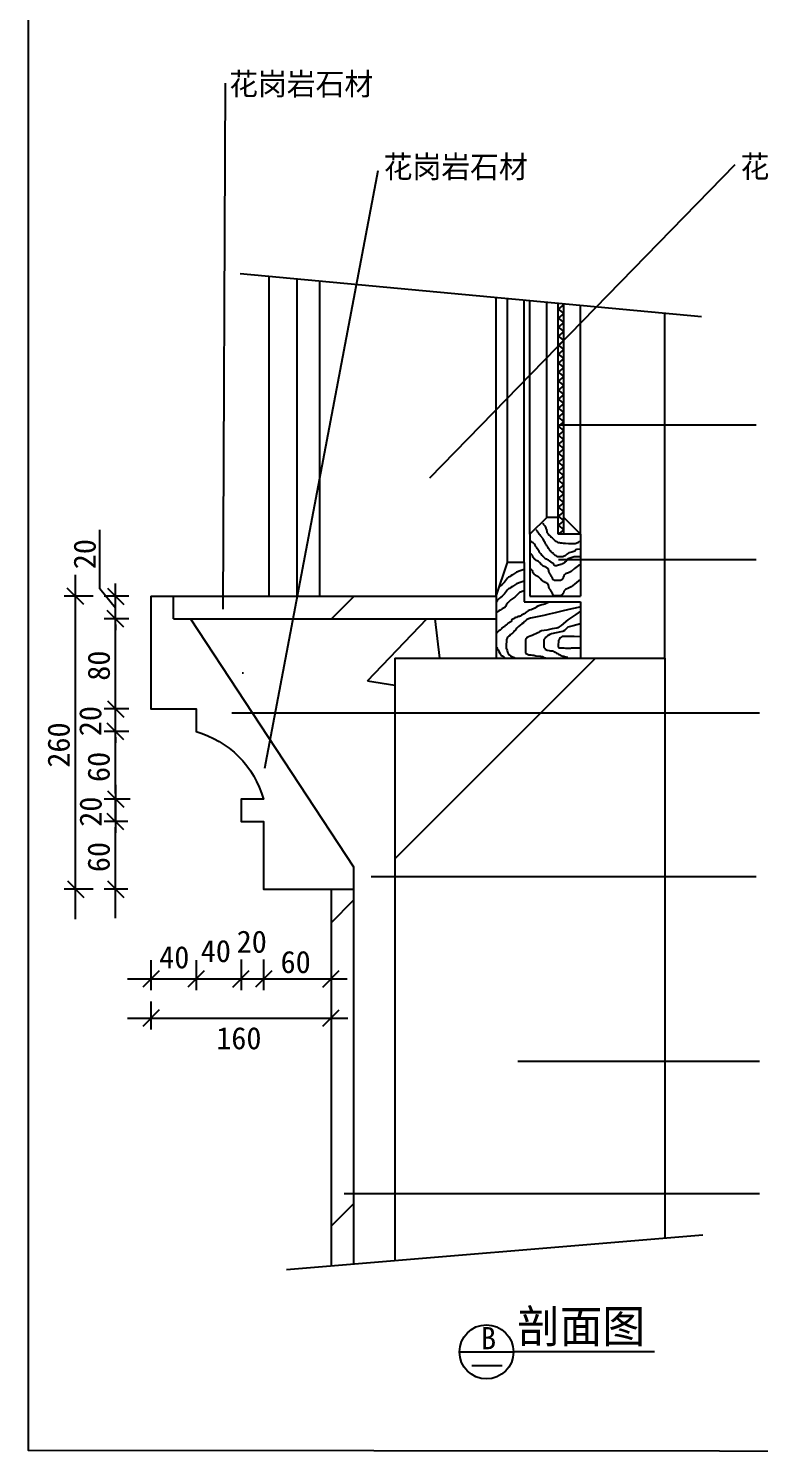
# Model space of a CAD drawing. Header units: metres. Extents: x 2057 to 11265, y 1050 to 12275.
# Drawn here: x 2057 to 5305, y 1050 to 7370 of the extents above; entities that cross this region are included whole.
import ezdxf

# ---------------------------------------------------------------- set-up
doc = ezdxf.new("R2010")
doc.units = ezdxf.units.M
for name, color, linetype in [('2', 2, 'Continuous'), ('3', 3, 'Continuous'), ('4', 4, 'Continuous'), ('7', 7, 'Continuous'), ('BH', 3, 'Continuous'), ('DIM', 3, 'Continuous'), ('TEXT', 3, 'Continuous')]:
    doc.layers.add(name, color=color, linetype=linetype)
doc.dimstyles.get("Standard").update_dxf_attribs({"dimtxt": 2.5, "dimasz": 2.5, "dimexe": 1.25, "dimexo": 0.625, "dimtad": 1, "dimcen": 2.5, "dimazin": 3, "dimtfac": 1, "dimtmove": 0, "dimatfit": 3})

# ---------------------------------------------------------------- blocks, each defined once
blk = doc.blocks.new('BH2')
at = {"layer": 'BH'}
blk.add_lwpolyline([(0, 32), (5, 28), (0, 24), (5, 20), (0, 16), (5, 12), (0, 8), (5, 4), (0, 0)], dxfattribs=at)
blk = doc.blocks.new('_DOT')
blk.add_lwpolyline([(-1.47, -1.45), (1.45, 1.47)])

msp = doc.modelspace()

# ---------------------------------------------------------------- hatches: boundary and pattern name
at = {"layer": 'BH'}
h = msp.add_hatch(dxfattribs=at)
h.set_pattern_fill('ANSI33', scale=300)
h.paths.add_polyline_path([(4134.54, 4750.36), (4134.54, 4850.36), (2701.21, 4850.36), (2701.21, 4750.36)])
h.paths.add_polyline_path([(2776.21, 4750.36), (2701.21, 4750.36), (2701.21, 4850.36), (2601.21, 4850.36), (2601.21, 4350.36), (2801.21, 4350.36), (2801.21, 4250.36, -0.26), (3101.21, 3950.36), (3001.21, 3950.36), (3001.21, 3850.36), (3101.21, 3850.36), (3101.21, 3550.36), (3501.21, 3550.36), (3501.21, 3650.36)])
h.paths.add_polyline_path([(3401.21, 1878.15), (3501.21, 1886.42), (3501.21, 3550.36), (3401.21, 3550.36)])
h = msp.add_hatch(dxfattribs=at)
h.set_pattern_fill('AR-CONC', scale=15)
h.paths.add_polyline_path([(3684.54, 4575.36), (4134.54, 4575.36), (4134.54, 4750.36), (2776.21, 4750.36), (3501.21, 3650.36), (3501.21, 1886.42), (3684.54, 1901.56)])
h = msp.add_hatch(dxfattribs=at)
h.set_pattern_fill('ANSI31', scale=1500)
h.paths.add_polyline_path([(3684.54, 1901.56), (4884.54, 2000.69), (4884.54, 4575.36), (3684.54, 4575.36)])

# ---------------------------------------------------------------- linework, layer by layer
for p, q in [((2373.43, 4883.2), (2373.43, 5145.3)), ((2443.52, 4797.74), (2373.43, 4883.2)), ((4026.78, 1436.85), (4160.83, 1436.85))]:
    msp.add_line(p, q)
at = {"layer": '2'}
for p, q in [((3684.54, 4575.36), (4884.54, 4575.36)), ((3684.54, 4575.36), (3684.54, 1901.56)), ((4884.54, 4575.36), (4884.54, 2000.69))]:
    msp.add_line(p, q, dxfattribs=at)
at = {"layer": '3'}
for p, q in [((5046.83, 6090.24), (2997.94, 6281.03)), ((4184.54, 5000.36), (4184.54, 6170.53)), ((4359.54, 5200.36), (4359.54, 6154.23)), ((5053.31, 2014.63), (3203.12, 1861.79))]:
    msp.add_line(p, q, dxfattribs=at)
at = {"layer": '4'}
for p, q in [((4884.54, 4575.36), (4884.54, 6105.35)), ((4359.54, 5200.36), (4284.54, 5125.36)), ((4409.54, 5200.36), (4359.54, 5200.36)), ((4434.54, 5200.36), (4509.54, 5125.36)), ((4284.54, 5125.36), (4284.54, 4850.36)), ((4509.54, 5125.36), (4409.54, 5125.36)), ((4509.54, 5125.36), (4509.54, 4850.36)), ((4134.54, 4850.36), (4184.54, 5000.36)), ((4259.54, 5000.36), (4184.54, 5000.36)), ((4259.54, 5000.36), (4259.54, 4825.36)), ((2601.21, 4850.36), (4134.54, 4850.36)), ((2701.21, 4750.36), (2701.21, 4850.36)), ((4134.54, 4850.36), (4134.54, 4575.36)), ((4259.54, 4825.36), (4509.54, 4825.36)), ((4284.54, 4850.36), (4509.54, 4850.36)), ((4509.54, 4825.36), (4509.54, 4575.36)), ((2701.21, 4750.36), (4134.54, 4750.36)), ((2776.21, 4750.36), (3501.21, 3650.36)), ((3501.21, 3650.36), (3501.21, 1886.42)), ((3401.21, 3550.36), (3401.21, 1878.15))]:
    msp.add_line(p, q, dxfattribs=at)
msp.add_lwpolyline([(2601.21, 4850.36), (2601.21, 4350.36), (2801.21, 4350.36), (2801.21, 4250.36, -0.26), (3101.21, 3950.36), (3001.21, 3950.36), (3001.21, 3850.36), (3101.21, 3850.36), (3101.21, 3550.36), (3501.21, 3550.36)], format="xyb", dxfattribs=at)
at = {"layer": '7'}
for p, q in [((3126.21, 4850.36), (3126.21, 6269.08)), ((3251.21, 4850.36), (3251.21, 6257.44)), ((3351.21, 4850.36), (3351.21, 6248.13)), ((4134.54, 4850.36), (4134.54, 6175.19)), ((4259.54, 5000.36), (4259.54, 6163.55)), ((4284.54, 5125.36), (4284.54, 6161.22)), ((4409.54, 5125.36), (4409.54, 6147.25)), ((4434.54, 5125.36), (4434.54, 6147.25)), ((4509.54, 5125.36), (4509.54, 6140.27))]:
    msp.add_line(p, q, dxfattribs=at)
at = {"layer": 'BH'}
for p, q in [((4315, 5141.94), (4312.28, 5144.67)), ((4317.72, 5139.22), (4315, 5141.94)), ((4319.53, 5135.59), (4317.72, 5139.22)), ((4321.35, 5133.77), (4319.53, 5135.59)), ((4322.25, 5131.96), (4321.35, 5133.77)), ((4324.07, 5130.14), (4322.25, 5131.96)), ((4325.88, 5126.51), (4324.07, 5130.14)), ((4328.6, 5122.88), (4325.88, 5126.51)), ((4331.32, 5119.25), (4328.6, 5122.88)), ((4341.29, 5175.52), (4344, 5170.98)), ((4344, 5170.98), (4346.72, 5167.35)), ((4346.72, 5167.35), (4349.44, 5164.63)), ((4349.44, 5164.63), (4351.26, 5162.82)), ((4351.26, 5162.82), (4353.07, 5160.09)), ((4353.07, 5160.09), (4353.97, 5157.37)), ((4353.97, 5157.37), (4355.79, 5152.83)), ((4355.79, 5152.83), (4357.6, 5148.3)), ((4357.6, 5148.3), (4359.41, 5135.59)), ((4359.41, 5135.59), (4361.22, 5131.96)), ((4361.22, 5131.96), (4363.94, 5129.24)), ((4363.94, 5129.24), (4365.76, 5127.42)), ((4365.76, 5127.42), (4368.48, 5123.79)), ((4368.48, 5123.79), (4372.1, 5121.07)), ((4372.1, 5121.07), (4375.73, 5117.44)), ((4290.53, 5093.84), (4286, 5095.66)), ((4295.97, 5088.4), (4290.53, 5093.84)), ((4298.69, 5087.49), (4295.97, 5088.4)), ((4301.41, 5084.77), (4298.69, 5087.49)), ((4305.03, 5081.14), (4301.41, 5084.77)), ((4307.75, 5076.6), (4305.03, 5081.14)), ((4309.56, 5073.88), (4307.75, 5076.6)), ((4311.38, 5072.06), (4309.56, 5073.88)), ((4314.1, 5068.43), (4311.38, 5072.06)), ((4315.91, 5065.71), (4314.1, 5068.43)), ((4316.81, 5062.08), (4315.91, 5065.71)), ((4319.53, 5057.54), (4316.81, 5062.08)), ((4322.25, 5053.91), (4319.53, 5057.54)), ((4344, 5104.73), (4331.32, 5119.25)), ((4349.44, 5092.03), (4344, 5104.73)), ((4353.07, 5087.49), (4349.44, 5092.03)), ((4354.88, 5082.04), (4353.07, 5087.49)), ((4357.6, 5078.41), (4354.88, 5082.04)), ((4360.32, 5074.78), (4357.6, 5078.41)), ((4362.13, 5071.15), (4360.32, 5074.78)), ((4363.94, 5069.34), (4362.13, 5071.15)), ((4367.57, 5062.08), (4363.94, 5069.34)), ((4371.19, 5056.63), (4367.57, 5062.08)), ((4373.01, 5054.82), (4371.19, 5056.63)), ((4375.73, 5117.44), (4379.35, 5112.9)), ((4379.35, 5112.9), (4382.98, 5109.27)), ((4382.98, 5109.27), (4387.51, 5105.64)), ((4387.51, 5105.64), (4391.13, 5102.01)), ((4391.13, 5102.01), (4393.85, 5099.29)), ((4393.85, 5099.29), (4395.67, 5098.38)), ((4395.67, 5098.38), (4397.48, 5096.57)), ((4397.48, 5096.57), (4400.2, 5094.75)), ((4400.2, 5094.75), (4403.82, 5092.93)), ((4403.82, 5092.93), (4406.54, 5091.12)), ((4406.54, 5091.12), (4411.07, 5089.3)), ((4411.07, 5089.3), (4415.61, 5088.4)), ((4415.61, 5088.4), (4421.04, 5087.49)), ((4421.04, 5087.49), (4426.48, 5087.49)), ((4426.48, 5087.49), (4431.92, 5086.58)), ((4431.92, 5086.58), (4437.36, 5085.67)), ((4437.36, 5085.67), (4442.8, 5085.67)), ((4442.8, 5085.67), (4455.48, 5084.77)), ((4455.48, 5084.77), (4485.39, 5084.77)), ((4488.11, 5056.63), (4483.58, 5051.19)), ((4485.39, 5084.77), (4489.93, 5085.67)), ((4493.55, 5058.45), (4488.11, 5056.63)), ((4489.93, 5085.67), (4493.55, 5087.49)), ((4493.55, 5087.49), (4497.18, 5089.3)), ((4508.05, 5059.36), (4493.55, 5058.45)), ((4497.18, 5089.3), (4500.8, 5091.12)), ((4500.8, 5091.12), (4505.33, 5093.84)), ((4505.33, 5093.84), (4508.05, 5095.66)), ((4508.05, 5095.66), (4509.54, 5097.15)), ((4509.54, 5059.36), (4508.05, 5059.36)), ((4289.62, 5037.57), (4286.91, 5038.48)), ((4294.16, 5033.04), (4289.62, 5037.57)), ((4296.87, 5029.41), (4294.16, 5033.04)), ((4297.78, 5025.78), (4296.87, 5029.41)), ((4298.69, 5023.05), (4297.78, 5025.78)), ((4300.5, 5022.15), (4298.69, 5023.05)), ((4301.41, 5020.33), (4300.5, 5022.15)), ((4303.22, 5018.52), (4301.41, 5020.33)), ((4305.03, 5015.79), (4303.22, 5018.52)), ((4307.75, 5013.07), (4305.03, 5015.79)), ((4309.56, 5012.16), (4307.75, 5013.07)), ((4313.19, 5009.44), (4309.56, 5012.16)), ((4316.81, 5007.62), (4313.19, 5009.44)), ((4320.44, 5005.81), (4316.81, 5007.62)), ((4322.25, 5004.9), (4320.44, 5005.81)), ((4324.97, 5049.37), (4322.25, 5053.91)), ((4328.6, 4998.55), (4322.25, 5004.9)), ((4326.78, 5046.65), (4324.97, 5049.37)), ((4327.69, 5044.83), (4326.78, 5046.65)), ((4330.41, 5041.2), (4327.69, 5044.83)), ((4331.32, 4996.73), (4328.6, 4998.55)), ((4333.13, 5038.48), (4330.41, 5041.2)), ((4334.94, 4991.29), (4331.32, 4996.73)), ((4336.75, 5033.94), (4333.13, 5038.48)), ((4341.29, 5030.31), (4336.75, 5033.94)), ((4344, 5026.68), (4341.29, 5030.31)), ((4346.72, 5023.96), (4344, 5026.68)), ((4349.44, 5021.24), (4346.72, 5023.96)), ((4353.07, 5018.52), (4349.44, 5021.24)), ((4356.69, 5015.79), (4353.07, 5018.52)), ((4360.32, 5014.88), (4356.69, 5015.79)), ((4363.04, 5012.16), (4360.32, 5014.88)), ((4366.66, 5010.35), (4363.04, 5012.16)), ((4371.19, 5006.72), (4366.66, 5010.35)), ((4374.82, 5004.9), (4371.19, 5006.72)), ((4374.82, 5052.09), (4373.01, 5054.82)), ((4376.63, 5051.19), (4374.82, 5052.09)), ((4376.63, 5003.09), (4374.82, 5004.9)), ((4378.45, 5048.46), (4376.63, 5051.19)), ((4379.35, 5001.27), (4376.63, 5003.09)), ((4381.16, 5045.74), (4378.45, 5048.46)), ((4382.98, 4999.46), (4379.35, 5001.27)), ((4383.88, 5043.93), (4381.16, 5045.74)), ((4385.7, 4997.64), (4382.98, 4999.46)), ((4386.6, 5041.2), (4383.88, 5043.93)), ((4387.51, 4995.83), (4385.7, 4997.64)), ((4389.32, 5040.3), (4386.6, 5041.2)), ((4390.23, 4992.2), (4387.51, 4995.83)), ((4391.13, 5036.67), (4389.32, 5040.3)), ((4394.76, 5033.94), (4391.13, 5036.67)), ((4397.48, 5031.22), (4394.76, 5033.94)), ((4401.1, 5029.41), (4397.48, 5031.22)), ((4403.82, 5026.68), (4401.1, 5029.41)), ((4406.54, 5025.78), (4403.82, 5026.68)), ((4431.01, 5025.78), (4406.54, 5025.78)), ((4428.29, 4994.01), (4425.58, 4992.2)), ((4431.92, 4994.92), (4428.29, 4994.01)), ((4433.73, 5026.68), (4431.01, 5025.78)), ((4434.64, 4997.64), (4431.92, 4994.92)), ((4437.36, 5028.5), (4433.73, 5026.68)), ((4438.26, 4999.46), (4434.64, 4997.64)), ((4440.98, 5030.31), (4437.36, 5028.5)), ((4441.89, 5003.09), (4438.26, 4999.46)), ((4444.61, 5033.04), (4440.98, 5030.31)), ((4445.51, 5006.72), (4441.89, 5003.09)), ((4449.14, 5036.67), (4444.61, 5033.04)), ((4450.05, 5011.25), (4445.51, 5006.72)), ((4452.77, 5040.3), (4449.14, 5036.67)), ((4454.58, 5016.7), (4450.05, 5011.25)), ((4458.2, 5043.02), (4452.77, 5040.3)), ((4467.27, 5021.24), (4454.58, 5016.7)), ((4470.89, 5046.65), (4458.2, 5043.02)), ((4481.77, 5024.87), (4467.27, 5021.24)), ((4483.58, 5051.19), (4470.89, 5046.65)), ((4509.54, 5024.87), (4481.77, 5024.87)), ((4184.46, 4930.34), (4180, 4924.39)), ((4188.91, 4934.8), (4184.46, 4930.34)), ((4193.36, 4936.28), (4188.91, 4934.8)), ((4199.3, 4940.74), (4193.36, 4936.28)), ((4206.72, 4945.2), (4199.3, 4940.74)), ((4215.62, 4951.14), (4206.72, 4945.2)), ((4224.53, 4957.09), (4215.62, 4951.14)), ((4245.3, 4964.52), (4224.53, 4957.09)), ((4259.54, 4968.59), (4245.3, 4964.52)), ((4289.62, 4969.18), (4286.91, 4970.09)), ((4294.16, 4964.64), (4289.62, 4969.18)), ((4296.87, 4961.01), (4294.16, 4964.64)), ((4297.78, 4957.38), (4296.87, 4961.01)), ((4298.69, 4954.66), (4297.78, 4957.38)), ((4300.5, 4953.75), (4298.69, 4954.66)), ((4301.41, 4951.94), (4300.5, 4953.75)), ((4303.22, 4950.12), (4301.41, 4951.94)), ((4305.03, 4947.4), (4303.22, 4950.12)), ((4307.75, 4944.68), (4305.03, 4947.4)), ((4309.56, 4943.77), (4307.75, 4944.68)), ((4313.19, 4941.05), (4309.56, 4943.77)), ((4316.81, 4939.23), (4313.19, 4941.05)), ((4320.44, 4937.42), (4316.81, 4939.23)), ((4322.25, 4936.51), (4320.44, 4937.42)), ((4328.6, 4930.16), (4322.25, 4936.51)), ((4331.32, 4928.34), (4328.6, 4930.16)), ((4337.66, 4989.47), (4334.94, 4991.29)), ((4340.38, 4986.75), (4337.66, 4989.47)), ((4344, 4984.03), (4340.38, 4986.75)), ((4347.63, 4983.12), (4344, 4984.03)), ((4352.16, 4980.4), (4347.63, 4983.12)), ((4356.69, 4979.49), (4352.16, 4980.4)), ((4358.51, 4976.77), (4356.69, 4979.49)), ((4361.22, 4974.95), (4358.51, 4976.77)), ((4363.94, 4974.05), (4361.22, 4974.95)), ((4365.76, 4973.14), (4363.94, 4974.05)), ((4367.57, 4968.6), (4365.76, 4973.14)), ((4370.29, 4954.08), (4367.57, 4968.6)), ((4373.01, 4950.45), (4370.29, 4954.08)), ((4375.73, 4947.73), (4373.01, 4950.45)), ((4376.63, 4944.1), (4375.73, 4947.73)), ((4378.45, 4942.28), (4376.63, 4944.1)), ((4380.26, 4938.65), (4378.45, 4942.28)), ((4382.98, 4935.02), (4380.26, 4938.65)), ((4388.42, 4924.13), (4382.98, 4935.02)), ((4392.95, 4988.57), (4390.23, 4992.2)), ((4396.57, 4984.94), (4392.95, 4988.57)), ((4402.92, 4984.94), (4396.57, 4984.94)), ((4406.54, 4986.75), (4402.92, 4984.94)), ((4411.98, 4988.57), (4406.54, 4986.75)), ((4417.42, 4990.38), (4411.98, 4988.57)), ((4421.95, 4991.29), (4417.42, 4990.38)), ((4425.58, 4992.2), (4421.95, 4991.29)), ((4431.92, 4930.48), (4429.2, 4926.85)), ((4432.83, 4934.11), (4431.92, 4930.48)), ((4434.64, 4937.74), (4432.83, 4934.11)), ((4435.54, 4941.37), (4434.64, 4937.74)), ((4438.26, 4945), (4435.54, 4941.37)), ((4442.8, 4949.54), (4438.26, 4945)), ((4455.48, 4954.99), (4442.8, 4949.54)), ((4468.17, 4960.43), (4455.48, 4954.99)), ((4482.67, 4973.14), (4468.17, 4960.43)), ((4500.8, 4987.66), (4482.67, 4973.14)), ((4509.54, 4989.85), (4500.8, 4987.66)), ((4154.77, 4897.64), (4148.68, 4892.76)), ((4160.71, 4902.1), (4154.77, 4897.64)), ((4165.16, 4906.56), (4160.71, 4902.1)), ((4171.1, 4912.5), (4165.16, 4906.56)), ((4180, 4924.39), (4171.1, 4912.5)), ((4180, 4873.65), (4171.1, 4861.76)), ((4184.46, 4879.6), (4180, 4873.65)), ((4188.91, 4884.05), (4184.46, 4879.6)), ((4193.36, 4885.54), (4188.91, 4884.05)), ((4199.3, 4890), (4193.36, 4885.54)), ((4206.72, 4894.46), (4199.3, 4890)), ((4215.62, 4900.4), (4206.72, 4894.46)), ((4224.53, 4906.35), (4215.62, 4900.4)), ((4237.88, 4867.71), (4217.11, 4846.9)), ((4245.3, 4913.78), (4224.53, 4906.35)), ((4259.54, 4874.48), (4237.88, 4867.71)), ((4259.54, 4917.85), (4245.3, 4913.78)), ((4334.94, 4922.9), (4331.32, 4928.34)), ((4337.66, 4921.08), (4334.94, 4922.9)), ((4340.38, 4918.36), (4337.66, 4921.08)), ((4344, 4915.64), (4340.38, 4918.36)), ((4347.63, 4914.73), (4344, 4915.64)), ((4352.16, 4912.01), (4347.63, 4914.73)), ((4356.69, 4911.1), (4352.16, 4912.01)), ((4358.51, 4908.38), (4356.69, 4911.1)), ((4361.22, 4906.56), (4358.51, 4908.38)), ((4363.94, 4905.65), (4361.22, 4906.56)), ((4365.76, 4904.75), (4363.94, 4905.65)), ((4367.57, 4900.21), (4365.76, 4904.75)), ((4370.29, 4885.69), (4367.57, 4900.21)), ((4373.01, 4882.06), (4370.29, 4885.69)), ((4375.73, 4879.33), (4373.01, 4882.06)), ((4376.63, 4875.7), (4375.73, 4879.33)), ((4378.45, 4873.89), (4376.63, 4875.7)), ((4380.26, 4870.26), (4378.45, 4873.89)), ((4382.98, 4866.63), (4380.26, 4870.26)), ((4388.42, 4855.74), (4382.98, 4866.63)), ((4391.13, 4921.41), (4388.42, 4924.13)), ((4392.95, 4920.5), (4391.13, 4921.41)), ((4420.14, 4920.5), (4392.95, 4920.5)), ((4423.76, 4922.31), (4420.14, 4920.5)), ((4426.48, 4924.13), (4423.76, 4922.31)), ((4429.2, 4926.85), (4426.48, 4924.13)), ((4434.64, 4869.35), (4432.83, 4865.72)), ((4435.54, 4872.98), (4434.64, 4869.35)), ((4438.26, 4876.61), (4435.54, 4872.98)), ((4442.8, 4881.15), (4438.26, 4876.61)), ((4455.48, 4886.59), (4442.8, 4881.15)), ((4468.17, 4892.04), (4455.48, 4886.59)), ((4482.67, 4904.75), (4468.17, 4892.04)), ((4500.8, 4919.27), (4482.67, 4904.75)), ((4509.54, 4921.45), (4500.8, 4919.27)), ((4135.48, 4826.1), (4134.54, 4825.16)), ((4136.96, 4829.07), (4135.48, 4826.1)), ((4138.45, 4829.07), (4136.96, 4829.07)), ((4142.9, 4836.5), (4138.45, 4830.55)), ((4138.45, 4830.55), (4138.45, 4829.07)), ((4147.35, 4840.96), (4142.9, 4836.5)), ((4154.77, 4846.9), (4147.35, 4840.96)), ((4160.71, 4851.36), (4154.77, 4846.9)), ((4165.16, 4855.82), (4160.71, 4851.36)), ((4171.1, 4861.76), (4165.16, 4855.82)), ((4175.55, 4805.29), (4172.58, 4800.83)), ((4178.52, 4811.23), (4175.55, 4805.29)), ((4181.49, 4815.69), (4178.52, 4811.23)), ((4185.94, 4821.64), (4181.49, 4815.69)), ((4191.88, 4827.58), (4185.94, 4821.64)), ((4199.3, 4835.01), (4191.88, 4827.58)), ((4208.2, 4840.96), (4199.3, 4835.01)), ((4217.11, 4846.9), (4208.2, 4840.96)), ((4319.51, 4806.78), (4312.09, 4802.32)), ((4328.42, 4809.75), (4319.51, 4806.78)), ((4337.32, 4812.72), (4328.42, 4809.75)), ((4344.74, 4814.21), (4337.32, 4812.72)), ((4350.68, 4815.69), (4344.74, 4814.21)), ((4356.61, 4818.67), (4350.68, 4815.69)), ((4364.03, 4821.64), (4356.61, 4818.67)), ((4368.68, 4825.36), (4364.03, 4821.64)), ((4391.13, 4853.01), (4388.42, 4855.74)), ((4392.95, 4852.11), (4391.13, 4853.01)), ((4420.14, 4852.11), (4392.95, 4852.11)), ((4423.76, 4853.92), (4420.14, 4852.11)), ((4426.48, 4855.74), (4423.76, 4853.92)), ((4429.2, 4858.46), (4426.48, 4855.74)), ((4431.92, 4862.09), (4429.2, 4858.46)), ((4432.83, 4865.72), (4431.92, 4862.09)), ((4135.48, 4777.05), (4134.54, 4776.12)), ((4139.93, 4781.51), (4135.48, 4777.05)), ((4145.87, 4785.97), (4139.93, 4781.51)), ((4151.8, 4788.94), (4145.87, 4785.97)), ((4156.26, 4791.91), (4151.8, 4788.94)), ((4160.71, 4794.89), (4156.26, 4791.91)), ((4166.65, 4797.86), (4160.71, 4794.89)), ((4169.61, 4799.35), (4166.65, 4797.86)), ((4172.58, 4800.83), (4169.61, 4799.35)), ((4202.26, 4741.39), (4200.78, 4738.41)), ((4205.23, 4747.33), (4202.26, 4742.87)), ((4202.26, 4742.87), (4202.26, 4741.39)), ((4211.17, 4750.3), (4205.23, 4747.33)), ((4217.11, 4754.76), (4211.17, 4750.3)), ((4221.56, 4756.25), (4217.11, 4754.76)), ((4224.53, 4756.25), (4221.56, 4756.25)), ((4228.98, 4759.22), (4224.53, 4756.25)), ((4233.43, 4760.71), (4228.98, 4759.22)), ((4237.88, 4760.71), (4233.43, 4760.71)), ((4240.85, 4762.19), (4237.88, 4760.71)), ((4246.79, 4766.65), (4240.85, 4762.19)), ((4258.66, 4772.6), (4246.79, 4766.65)), ((4264.6, 4777.05), (4258.66, 4772.6)), ((4264.6, 4741.39), (4260.15, 4738.41)), ((4267.57, 4780.03), (4264.6, 4777.05)), ((4269.05, 4745.85), (4264.6, 4741.39)), ((4272.02, 4783), (4267.57, 4780.03)), ((4277.96, 4750.3), (4269.05, 4745.85)), ((4276.47, 4785.97), (4272.02, 4783)), ((4282.41, 4788.94), (4276.47, 4785.97)), ((4286.86, 4753.28), (4277.96, 4750.3)), ((4289.83, 4790.43), (4282.41, 4788.94)), ((4316.54, 4759.22), (4286.86, 4753.28)), ((4295.76, 4793.4), (4289.83, 4790.43)), ((4300.22, 4794.89), (4295.76, 4793.4)), ((4306.15, 4797.86), (4300.22, 4794.89)), ((4312.09, 4802.32), (4306.15, 4797.86)), ((4346.22, 4765.16), (4316.54, 4759.22)), ((4369.97, 4771.11), (4346.22, 4765.16)), ((4396.68, 4777.05), (4369.97, 4771.11)), ((4432.3, 4785.97), (4396.68, 4777.05)), ((4453.08, 4745.25), (4423.4, 4721.47)), ((4470.89, 4794.89), (4432.3, 4785.97)), ((4488.7, 4769.03), (4453.08, 4745.25)), ((4506.51, 4802.32), (4470.89, 4794.89)), ((4509.54, 4784.21), (4488.7, 4769.03)), ((4509.54, 4802.97), (4506.51, 4802.32)), ((4135.48, 4684.91), (4134.54, 4683.04)), ((4139.93, 4690.86), (4135.48, 4684.91)), ((4145.87, 4696.8), (4139.93, 4690.86)), ((4151.8, 4699.78), (4145.87, 4696.8)), ((4154.77, 4702.75), (4151.8, 4699.78)), ((4157.74, 4705.72), (4154.77, 4702.75)), ((4160.71, 4708.69), (4157.74, 4707.21)), ((4157.74, 4707.21), (4157.74, 4705.72)), ((4163.68, 4711.66), (4160.71, 4708.69)), ((4166.65, 4713.15), (4163.68, 4711.66)), ((4169.61, 4714.64), (4166.65, 4713.15)), ((4171.1, 4717.61), (4169.61, 4714.64)), ((4172.58, 4719.1), (4171.1, 4717.61)), ((4178.52, 4723.55), (4172.58, 4719.1)), ((4182.97, 4726.53), (4178.52, 4723.55)), ((4187.42, 4730.98), (4182.97, 4726.53)), ((4190.39, 4732.47), (4187.42, 4730.98)), ((4194.84, 4735.44), (4190.39, 4732.47)), ((4199.3, 4736.93), (4194.84, 4735.44)), ((4197.81, 4680.46), (4194.84, 4676)), ((4206.72, 4686.4), (4197.81, 4680.46)), ((4200.78, 4738.41), (4199.3, 4736.93)), ((4212.65, 4692.35), (4206.72, 4686.4)), ((4215.62, 4696.8), (4212.65, 4692.35)), ((4220.07, 4699.78), (4215.62, 4696.8)), ((4223.04, 4704.23), (4220.07, 4699.78)), ((4226.01, 4708.69), (4223.04, 4704.23)), ((4228.98, 4711.66), (4226.01, 4708.69)), ((4233.43, 4716.12), (4228.98, 4711.66)), ((4248.27, 4728.01), (4233.43, 4716.12)), ((4255.69, 4732.47), (4248.27, 4728.01)), ((4260.15, 4738.41), (4255.69, 4732.47)), ((4294.28, 4676.89), (4285.38, 4673.92)), ((4303.19, 4681.35), (4294.28, 4676.89)), ((4310.61, 4684.32), (4303.19, 4681.35)), ((4316.54, 4687.29), (4310.61, 4684.32)), ((4322.48, 4690.27), (4316.54, 4687.29)), ((4326.93, 4693.24), (4322.48, 4690.27)), ((4335.84, 4697.7), (4326.93, 4693.24)), ((4359.58, 4700.67), (4335.84, 4697.7)), ((4383.33, 4706.61), (4359.58, 4700.67)), ((4365.52, 4676.89), (4362.55, 4675.4)), ((4372.94, 4681.35), (4365.52, 4676.89)), ((4380.36, 4684.32), (4372.94, 4681.35)), ((4401.14, 4688.78), (4380.36, 4684.32)), ((4404.11, 4709.58), (4383.33, 4706.61)), ((4421.91, 4693.24), (4401.14, 4688.78)), ((4408.56, 4711.07), (4404.11, 4709.58)), ((4414.49, 4715.53), (4408.56, 4711.07)), ((4423.4, 4721.47), (4414.49, 4715.53)), ((4430.82, 4694.72), (4421.91, 4693.24)), ((4438.24, 4699.18), (4430.82, 4694.72)), ((4444.18, 4705.13), (4438.24, 4699.18)), ((4453.08, 4714.04), (4444.18, 4705.13)), ((4476.83, 4719.99), (4453.08, 4714.04)), ((4509.54, 4728.18), (4476.83, 4719.99)), ((4134.54, 4627.61), (4136.96, 4622.76)), ((4136.96, 4622.76), (4138.45, 4618.3)), ((4138.45, 4618.3), (4142.9, 4612.36)), ((4180, 4658.16), (4178.52, 4627.22)), ((4178.52, 4627.22), (4178.52, 4619.79)), ((4178.52, 4619.79), (4180, 4615.33)), ((4182.97, 4664.11), (4180, 4658.16)), ((4180, 4615.33), (4181.49, 4613.85)), ((4181.49, 4613.85), (4182.97, 4609.39)), ((4185.94, 4668.57), (4182.97, 4664.11)), ((4188.91, 4671.54), (4185.94, 4668.57)), ((4191.88, 4673.03), (4188.91, 4671.54)), ((4194.84, 4674.51), (4191.88, 4673.03)), ((4194.84, 4676), (4194.84, 4674.51)), ((4267.57, 4662.03), (4264.6, 4657.57)), ((4264.6, 4657.57), (4264.6, 4598.39)), ((4269.05, 4663.52), (4267.57, 4662.03)), ((4272.02, 4667.97), (4269.05, 4663.52)), ((4277.96, 4670.95), (4272.02, 4667.97)), ((4285.38, 4673.92), (4277.96, 4670.95)), ((4347.71, 4660.54), (4346.22, 4657.57)), ((4346.22, 4657.57), (4346.22, 4625.14)), ((4346.22, 4625.14), (4347.71, 4622.17)), ((4352.16, 4665), (4347.71, 4660.54)), ((4347.71, 4622.17), (4350.68, 4619.2)), ((4350.68, 4619.2), (4352.16, 4616.22)), ((4355.13, 4669.46), (4352.16, 4665)), ((4352.16, 4616.22), (4355.13, 4614.74)), ((4359.58, 4672.43), (4355.13, 4669.46)), ((4355.13, 4614.74), (4361.07, 4611.77)), ((4362.55, 4675.4), (4359.58, 4672.43)), ((4411.53, 4656.08), (4410.04, 4629.6)), ((4410.04, 4629.6), (4410.04, 4625.14)), ((4410.04, 4625.14), (4411.53, 4623.65)), ((4413.01, 4657.57), (4411.53, 4656.08)), ((4411.53, 4623.65), (4415.98, 4622.17)), ((4414.49, 4660.54), (4413.01, 4657.57)), ((4415.98, 4660.54), (4414.49, 4660.54)), ((4418.95, 4666.49), (4415.98, 4662.03)), ((4415.98, 4662.03), (4415.98, 4660.54)), ((4415.98, 4622.17), (4435.27, 4622.17)), ((4423.4, 4669.46), (4418.95, 4666.49)), ((4427.85, 4672.43), (4423.4, 4669.46)), ((4481.28, 4672.43), (4427.85, 4672.43)), ((4435.27, 4622.17), (4442.69, 4620.68)), ((4442.69, 4620.68), (4464.95, 4620.68)), ((4464.95, 4620.68), (4469.41, 4622.17)), ((4469.41, 4622.17), (4509.54, 4622.17)), ((4507.99, 4670.95), (4481.28, 4672.43)), ((4509.54, 4670.84), (4507.99, 4670.95)), ((4142.9, 4612.36), (4145.87, 4604.93)), ((4145.87, 4604.93), (4150.32, 4597.5)), ((4150.32, 4597.5), (4154.77, 4588.58)), ((4154.77, 4588.58), (4160.71, 4585.61)), ((4160.71, 4585.61), (4166.65, 4581.15)), ((4166.65, 4581.15), (4169.61, 4579.66)), ((4169.61, 4579.66), (4172.58, 4576.69)), ((4172.58, 4576.69), (4176.57, 4575.36)), ((4182.97, 4609.39), (4184.46, 4601.96)), ((4184.46, 4601.96), (4187.42, 4596.01)), ((4187.42, 4596.01), (4191.88, 4590.07)), ((4191.88, 4590.07), (4197.81, 4585.61)), ((4197.81, 4585.61), (4203.75, 4582.64)), ((4203.75, 4582.64), (4206.72, 4581.15)), ((4206.72, 4581.15), (4211.17, 4579.66)), ((4211.17, 4579.66), (4215.62, 4578.18)), ((4215.62, 4578.18), (4219.37, 4575.36)), ((4264.6, 4598.39), (4270.53, 4595.42)), ((4270.53, 4595.42), (4279.44, 4590.96)), ((4279.44, 4590.96), (4288.34, 4590.96)), ((4288.34, 4590.96), (4295.76, 4589.47)), ((4295.76, 4589.47), (4301.7, 4589.47)), ((4301.7, 4589.47), (4310.61, 4586.5)), ((4310.61, 4586.5), (4331.38, 4585.02)), ((4331.38, 4585.02), (4338.8, 4583.53)), ((4338.8, 4583.53), (4346.22, 4579.07)), ((4346.22, 4579.07), (4353.65, 4577.59)), ((4353.65, 4577.59), (4358.09, 4575.36)), ((4361.07, 4611.77), (4369.97, 4610.28)), ((4369.97, 4610.28), (4375.91, 4608.79)), ((4375.91, 4608.79), (4387.78, 4608.79)), ((4387.78, 4608.79), (4390.75, 4605.82)), ((4390.75, 4605.82), (4393.72, 4604.33)), ((4393.72, 4604.33), (4396.68, 4602.85)), ((4396.68, 4602.85), (4402.62, 4598.39)), ((4402.62, 4598.39), (4407.07, 4596.9)), ((4407.07, 4596.9), (4411.53, 4593.93)), ((4411.53, 4593.93), (4417.46, 4590.96)), ((4417.46, 4590.96), (4421.91, 4587.99)), ((4421.91, 4587.99), (4426.37, 4586.5)), ((4426.37, 4586.5), (4430.82, 4585.02)), ((4430.82, 4585.02), (4435.27, 4585.02)), ((4435.27, 4585.02), (4439.72, 4582.04)), ((4439.72, 4582.04), (4444.18, 4582.04)), ((4444.18, 4582.04), (4448.63, 4580.56)), ((4448.63, 4580.56), (4453.08, 4580.56))]:
    msp.add_line(p, q, dxfattribs=at)
msp.add_lwpolyline([(4432.18, 6147.25), (4434.54, 6145.36), (4409.54, 6125.36), (4434.54, 6105.36), (4409.54, 6085.36)], dxfattribs=at)
at = {"layer": 'DIM'}
for p, q in [((2266.2, 3417.7), (2266.2, 4945.85)), ((2443.87, 4375.36), (2443.87, 4907.66)), ((2343.87, 4850.36), (2216.2, 4850.36)), ((2503.48, 4850.36), (2393.87, 4850.36)), ((2503.48, 4750.36), (2393.87, 4750.36)), ((2503.48, 4750.36), (2393.87, 4750.36)), ((2443.87, 4725.36), (2443.87, 4700.36)), ((2443.87, 4153.4), (2443.87, 4408.31)), ((2443.87, 4375.36), (2443.87, 4400.36)), ((2503.48, 4350.36), (2393.87, 4350.36)), ((2503.48, 4350.36), (2393.87, 4350.36)), ((2503.48, 4250.36), (2393.87, 4250.36)), ((2503.48, 4250.36), (2393.87, 4250.36)), ((2443.87, 3975.36), (2443.87, 4225.36)), ((2443.87, 4225.36), (2443.87, 4200.36)), ((2443.87, 4014.13), (2443.87, 3800.36)), ((2443.87, 3975.36), (2443.87, 4000.36)), ((2508.28, 3950.36), (2393.87, 3950.36)), ((2508.28, 3950.36), (2393.87, 3950.36)), ((2443.87, 3850.36), (2443.87, 3950.36)), ((2498.68, 3850.36), (2393.87, 3850.36)), ((2498.68, 3850.36), (2393.87, 3850.36)), ((2443.87, 3421.33), (2443.87, 3825.36)), ((2343.87, 3550.36), (2216.2, 3550.36)), ((2498.68, 3550.36), (2393.87, 3550.36)), ((2601.21, 3234.97), (2601.21, 3102.11)), ((2801.21, 3235.46), (2801.21, 3102.11)), ((2801.21, 3235.46), (2801.21, 3102.11)), ((3001.21, 3238.11), (3001.21, 3102.11)), ((3001.21, 3238.11), (3001.21, 3102.11)), ((3101.21, 3238.11), (3101.21, 3102.11)), ((3101.21, 3238.11), (3101.21, 3102.11)), ((3401.21, 3222.46), (3401.21, 3102.11)), ((2497.13, 3152.11), (3473.28, 3152.11)), ((2601.21, 3052.11), (2601.21, 2928.32)), ((3401.21, 3052.11), (3401.21, 2928.32)), ((2497.13, 2978.32), (3475.23, 2978.32))]:
    msp.add_line(p, q, dxfattribs=at)
msp.add_lwpolyline([(2056.85, 12274.53), (11258.95, 12274.53), (11265.29, 1050.32), (2056.85, 1058.99)], close=True, dxfattribs=at)
msp.add_lwpolyline([(3971.63, 1496.77), (4213.24, 1496.77)], dxfattribs=at)
at = {"layer": 'TEXT'}
msp.add_line((4212.46, 1498.31), (4838.16, 1498.31), dxfattribs=at)
msp.add_circle((4091.63, 1496.91), 120, dxfattribs=at)

# ---------------------------------------------------------------- block references
at = {"layer": '3', "xscale": 5, "yscale": 5, "zscale": 5}
for p in [(4409.54, 5925.36), (4409.54, 5765.36), (4409.54, 5605.36), (4409.54, 5445.36), (4409.54, 5285.36), (4409.54, 5125.36)]:
    msp.add_blockref('BH2', p, dxfattribs=at)
at = {"layer": 'DIM', "xscale": 25, "yscale": 25, "zscale": 25}
for p, rotation in [((2266.2, 4850.36), 90), ((2443.87, 4850.36), 270), ((2443.87, 4750.36), 90), ((2443.87, 4750.36), 90), ((2443.87, 4350.36), 270), ((2443.87, 4350.36), 270), ((2443.87, 4250.36), 90), ((2443.87, 4250.36), 90), ((2443.87, 3950.36), 270), ((2443.87, 3950.36), 270), ((2443.87, 3850.36), 90), ((2443.87, 3850.36), 90), ((2266.2, 3550.36), 270), ((2443.87, 3550.36), 270), ((2601.21, 3152.11), 180), ((2801.21, 3152.11), 180), ((3101.21, 3152.11), 180), ((3101.21, 3152.11), 180), ((2601.21, 2978.32), 180)]:
    msp.add_blockref('_DOT', p, dxfattribs=dict(at, rotation=rotation))
for p in [(3001.21, 3152.11), (3001.21, 3152.11), (3401.21, 3152.11), (3401.21, 2978.32)]:
    msp.add_blockref('_DOT', p, dxfattribs=at)

# ---------------------------------------------------------------- texts
for s, p in [('20', (2355.61, 4970.46)), ('80', (2418.29, 4475.5)), ('20', (2380.55, 4229.39)), ('260', (2240.04, 4089.67)), ('60', (2417.72, 4026.08)), ('20', (2381.94, 3827.44)), ('60', (2417.72, 3626.08))]:
    msp.add_text(s, height=98.5, rotation=90).set_placement(p)
for s, p in [('20', (2981.84, 3268.43)), ('40', (2637.61, 3199.22)), ('40', (2822.22, 3226.91)), ('60', (3176.93, 3178.27)), ('160', (2891.03, 2840.03))]:
    msp.add_text(s, height=98.5).set_placement(p)
at = {"layer": 'TEXT'}
for s, height, p in [('花岗岩石材', 98.5, (2948.27, 7074.8)), ('花岗岩石材', 98.5, (3634.75, 6707.2)), ('花岗岩石材挂贴', 98.5, (5220.2, 6708.03)), ('剖面图', 146, (4227.25, 1537.05)), ('B', 98.5, (4067.57, 1508.62))]:
    msp.add_text(s, height=height, dxfattribs=at).set_placement(p)

# ---------------------------------------------------------------- leaders
at = {"layer": 'DIM'}
for points in [[(2921.28, 4793.19), (2932.66, 7127.52)], [(3839.88, 5376.25), (5196.29, 6766.71)], [(3106.88, 4088.01), (3610.87, 6740.31)], [(4411.94, 5611.75), (5289.22, 5611.75)], [(4411.94, 5013.04), (5289.22, 5013.04)], [(2959.88, 4333.31), (5304.34, 4333.31)], [(3580.03, 3606.51), (5289.22, 3606.51)], [(4230.43, 2787.85), (5304.34, 2787.85)], [(3459.03, 2199.24), (5304.34, 2199.24)]]:
    msp.add_leader(points, dimstyle='Standard', dxfattribs=at)

doc.saveas('drawing.dxf')
